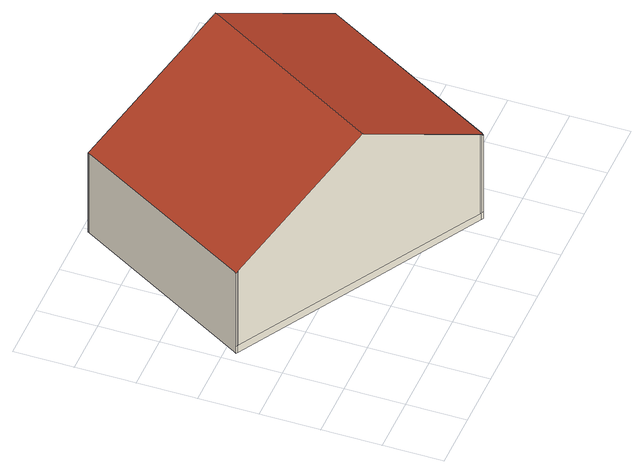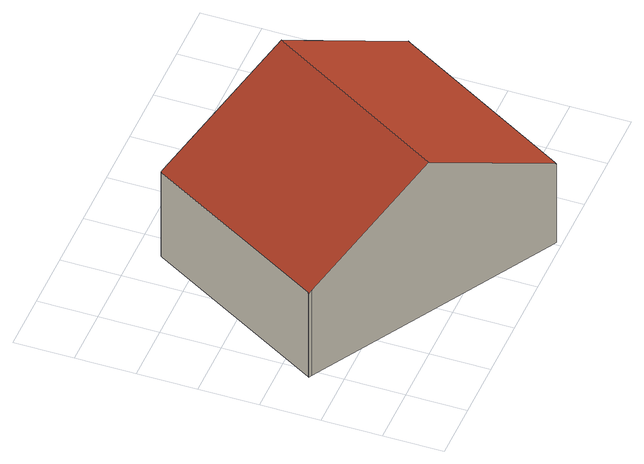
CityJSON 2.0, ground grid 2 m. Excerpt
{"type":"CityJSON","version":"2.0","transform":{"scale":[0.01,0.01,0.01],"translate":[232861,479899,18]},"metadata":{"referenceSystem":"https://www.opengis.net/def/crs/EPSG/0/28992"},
"CityObjects":{
"building1":{"type":"Building","attributes":{"measuredHeight":23.54,"roofType":"slanted","storeysAboveGround":2,"yearOfConstruction":1972,"name":"Building 4906-561","class":"Residential","usage":"Pand in gebruik","is_single_part":"1","3dbag_tile":"3dbag_v210908_fd2cee53_4906","n_adjacent_buildings":1,"footprint_area":69.03,"bag_net_internal_area":90,"lod2_volume":325.53,"lod_max":2,"list_adjacent_buildings":"NL.IMBAG.Pand.1742100000003534","+energy-function":["woonfunctie"],"+energy-buildingType":"TH","bdg_in_calculation":"yes"},"geometry":[{"type":"MultiSurface","lod":"2","boundaries":[[[0,1,2,3,4,5,6,7,8,9,10,11,12,13]],[[14,15,16,17,18,19,20,21,22,23]],[[18,17,16,24,25,26,27,28,29,19]],[[13,12,30,31,32,33,21,20]],[[0,13,20,19,34,35,32,31,36,37,1]],[[1,37,38,39,2]],[[30,33,32,31]],[[40,38,37,29]],[[36,35,34,19,29,37]],[[35,36,41,42]],[[38,40,28,39]],[[26,4,3,2,28,27]],[[23,10,9,14]],[[6,5,25,24,16,15,8,7]],[[11,10,23,22,21,12]],[[14,9,8,15]],[[25,5,4,26]]],"semantics":{"surfaces":[{"type":"GroundSurface"},{"type":"RoofSurface"},{"type":"WallSurface"}],"values":[0,1,1,2,2,2,2,2,2,2,2,2,2,2,2,2,2]}}]}
},
"vertices":[
[465,316,26],[42,561,26],[35,565,26],[41,575,26],[388,1176,26],[392,1181,26],[396,1179,26],[824,932,26],[1220,702,26],[1231,696,26],[1227,691,26],[879,87,26],[874,80,26],[867,84,26],[1231,696,367],[1220,702,374],[824,932,636],[820,926,636],[471,325,638],[465,316,639],[867,84,373],[874,80,368],[879,87,368],[1227,691,367],[396,1179,351],[392,1181,348],[388,1176,348],[41,575,352],[35,565,352],[42,561,356],[874,80,54],[867,84,54],[867,84,372],[874,80,367],[671,197,502],[861,87,376],[861,87,54],[42,561,54],[39,563,54],[35,565,54],[39,563,354],[866,84,54],[866,84,372]
]}
